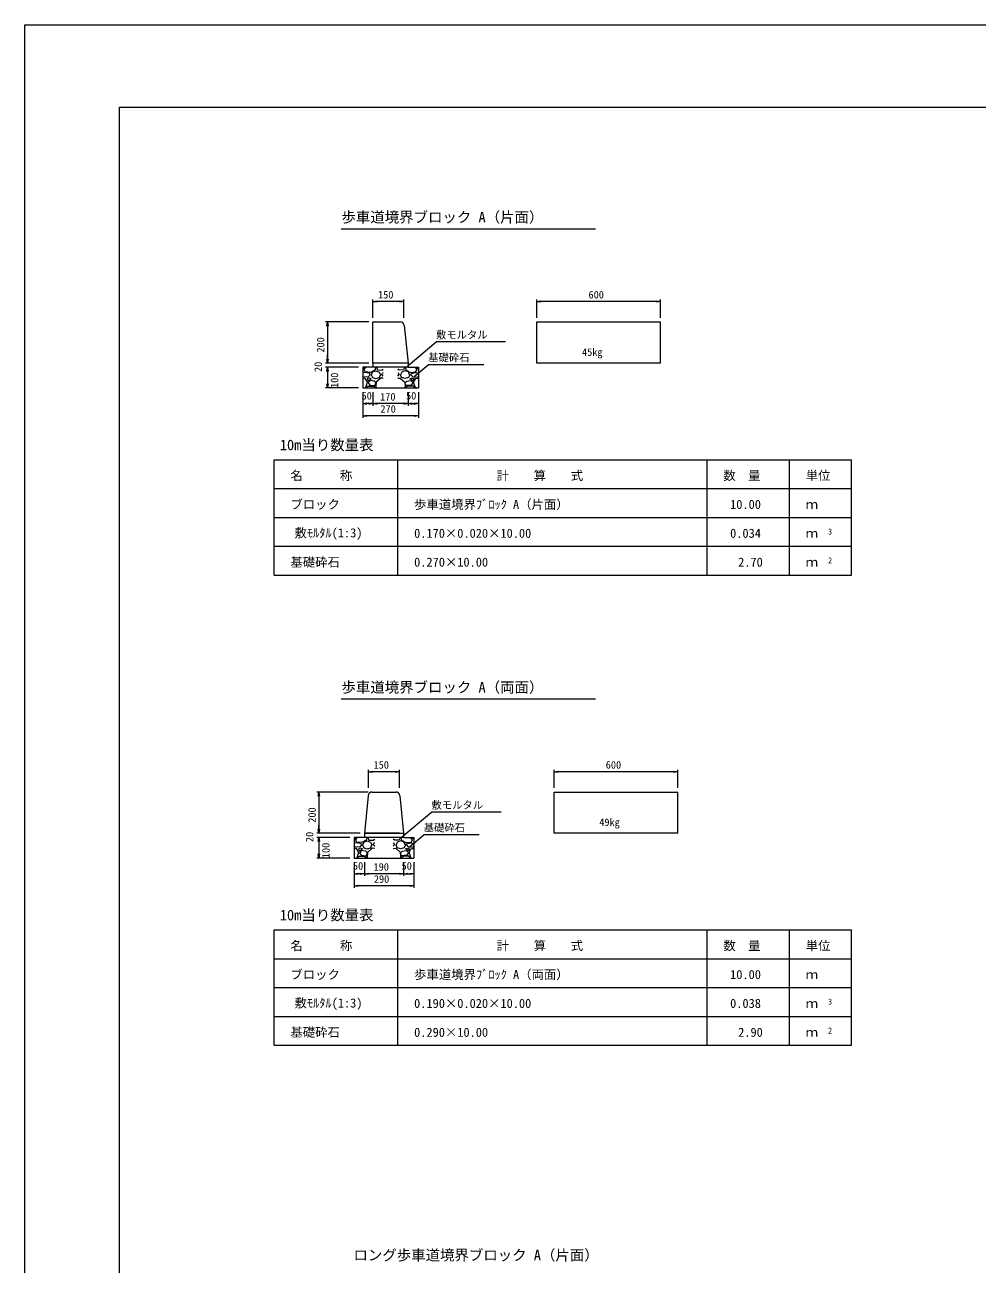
# Model space of a CAD drawing. Units: millimetres on the paper. Extents: x 0 to 841, y 0 to 594.
# Drawn here: x 0 to 231, y 293.5 to 594 of the extents above; entities that cross this region are included whole.
import ezdxf
from ezdxf.enums import TextEntityAlignment as Align

# ---------------------------------------------------------------- set-up
doc = ezdxf.new("R2010")
doc.units = ezdxf.units.MM
for name, color, linetype, lineweight in [('D-MTR-FRAM（材料表図枠）', 2, 'Continuous', 18), ('D-STR-DIM（寸法）', 7, 'Continuous', 18), ('D-STR-HTXT（旗揚げ）', 7, 'Continuous', 18), ('D-STR-STRn（構造物）', 7, 'Continuous', 18), ('D-STR（構造物外形線）', 1, 'Continuous', 18), ('D-TTL(外枠）', 2, 'Continuous', 18), ('DEFPOINTS_2', 8, 'Continuous', 18)]:
    doc.layers.add(name, color=color, linetype=linetype, lineweight=lineweight)
for name, color, linetype in [('D-MTR-TXT(文字列）', 7, 'Continuous'), ('D-MTR（材料表タイトル）', 7, 'Continuous'), ('D-STR-TXT（文字）', 7, 'Continuous'), ('D-TTL-TXT（文字）', 7, 'Continuous')]:
    doc.layers.add(name, color=color, linetype=linetype)
doc.styles.add('ＭＳ ゴシック', font='')
doc.styles.get('ＭＳ ゴシック').set_extended_font_data('MS Gothic')

msp = doc.modelspace()

# ---------------------------------------------------------------- linework, layer by layer
at = {"layer": 'D-MTR-FRAM（材料表図枠）'}
for p, q in [((60.515, 488.567), (200.515, 488.567)), ((60.515, 460.567), (60.515, 488.567)), ((90.515, 460.567), (90.515, 488.567)), ((165.515, 460.567), (165.515, 488.567)), ((185.515, 460.567), (185.515, 488.567)), ((200.515, 460.567), (200.515, 488.567)), ((60.515, 481.567), (200.515, 481.567)), ((60.515, 474.567), (200.515, 474.567)), ((60.515, 467.567), (200.515, 467.567)), ((60.515, 460.567), (200.515, 460.567)), ((60.515, 374.584), (200.515, 374.584)), ((60.515, 346.584), (60.515, 374.584)), ((90.515, 346.584), (90.515, 374.584)), ((165.515, 346.584), (165.515, 374.584)), ((185.515, 346.584), (185.515, 374.584)), ((200.515, 346.584), (200.515, 374.584)), ((60.515, 367.584), (200.515, 367.584)), ((60.515, 360.584), (200.515, 360.584)), ((60.515, 353.584), (200.515, 353.584)), ((60.515, 346.584), (200.515, 346.584))]:
    msp.add_line(p, q, dxfattribs=at)
at = {"layer": 'D-STR-DIM（寸法）'}
for p, q in [((84.466, 522.969), (84.466, 527.394)), ((84.466, 526.894), (85.466, 527.06)), ((85.466, 526.727), (84.466, 526.894)), ((84.466, 526.894), (85.466, 526.894)), ((90.966, 526.894), (85.466, 526.894)), ((90.966, 527.06), (91.966, 526.894)), ((91.966, 526.894), (90.966, 526.727)), ((91.966, 526.894), (90.966, 526.894)), ((91.966, 522.969), (91.966, 527.394)), ((124.205, 522.969), (124.205, 527.394)), ((124.205, 526.894), (125.205, 527.06)), ((125.205, 526.727), (124.205, 526.894)), ((124.205, 526.894), (125.205, 526.894)), ((153.205, 526.894), (125.205, 526.894)), ((153.205, 527.06), (154.205, 526.894)), ((154.205, 526.894), (153.205, 526.727)), ((154.205, 526.894), (153.205, 526.894)), ((154.205, 522.969), (154.205, 527.394)), ((83.466, 521.969), (72.927, 521.969)), ((73.26, 520.969), (73.427, 521.969)), ((73.427, 521.969), (73.593, 520.969)), ((73.427, 521.969), (73.427, 520.969)), ((73.427, 520.969), (73.427, 512.969)), ((73.427, 512.969), (73.427, 513.969)), ((83.466, 511.969), (72.927, 511.969)), ((83.466, 511.969), (72.927, 511.969)), ((80.966, 510.969), (72.927, 510.969)), ((80.966, 510.969), (72.927, 510.969)), ((73.427, 511.969), (73.26, 512.969)), ((73.427, 511.969), (73.26, 512.969)), ((73.26, 509.969), (73.427, 510.969)), ((73.26, 509.969), (73.427, 510.969)), ((73.593, 512.969), (73.427, 511.969)), ((73.427, 511.969), (73.427, 512.969)), ((73.593, 512.969), (73.427, 511.969)), ((73.427, 511.969), (73.427, 512.969)), ((73.427, 510.969), (73.593, 509.969)), ((73.427, 510.969), (73.427, 509.969)), ((73.427, 510.969), (73.593, 509.969)), ((73.427, 510.969), (73.427, 509.969)), ((73.427, 509.969), (73.427, 506.969)), ((73.427, 509.969), (73.427, 508.969)), ((80.966, 505.969), (72.927, 505.969)), ((73.427, 505.969), (73.26, 506.969)), ((73.593, 506.969), (73.427, 505.969)), ((73.427, 505.969), (73.427, 506.969)), ((81.966, 504.969), (81.966, 501.647)), ((81.966, 504.969), (81.966, 498.71)), ((84.466, 504.969), (84.466, 501.647)), ((84.466, 504.969), (84.466, 501.647)), ((92.966, 504.969), (92.966, 501.647)), ((92.966, 504.969), (92.966, 501.647)), ((95.466, 504.969), (95.466, 501.647)), ((95.466, 504.969), (95.466, 498.71)), ((81.966, 502.147), (82.966, 502.314)), ((82.966, 501.981), (81.966, 502.147)), ((81.966, 502.147), (82.966, 502.147)), ((83.466, 502.147), (82.966, 502.147)), ((83.466, 502.314), (84.466, 502.147)), ((84.466, 502.147), (83.466, 501.981)), ((84.466, 502.147), (83.466, 502.147)), ((84.466, 502.147), (85.466, 502.314)), ((85.466, 501.981), (84.466, 502.147)), ((84.466, 502.147), (85.466, 502.147)), ((91.966, 502.147), (85.466, 502.147)), ((91.966, 502.314), (92.966, 502.147)), ((92.966, 502.147), (91.966, 501.981)), ((92.966, 502.147), (91.966, 502.147)), ((92.966, 502.147), (93.966, 502.314)), ((93.966, 501.981), (92.966, 502.147)), ((92.966, 502.147), (93.966, 502.147)), ((93.966, 502.147), (94.466, 502.147)), ((94.466, 502.314), (95.466, 502.147)), ((95.466, 502.147), (94.466, 501.981)), ((95.466, 502.147), (94.466, 502.147)), ((81.966, 499.21), (82.966, 499.376)), ((82.966, 499.043), (81.966, 499.21)), ((81.966, 499.21), (82.966, 499.21)), ((94.466, 499.21), (82.966, 499.21)), ((94.466, 499.376), (95.466, 499.21)), ((95.466, 499.21), (94.466, 499.043)), ((95.466, 499.21), (94.466, 499.21)), ((83.378, 408.986), (83.378, 413.411)), ((83.378, 412.911), (84.378, 413.077)), ((84.378, 412.744), (83.378, 412.911)), ((83.378, 412.911), (84.378, 412.911)), ((89.878, 412.911), (84.378, 412.911)), ((89.878, 413.077), (90.878, 412.911)), ((90.878, 412.911), (89.878, 412.744)), ((90.878, 412.911), (89.878, 412.911)), ((90.878, 408.986), (90.878, 413.411)), ((128.388, 408.986), (128.388, 413.411)), ((128.388, 412.911), (129.388, 413.077)), ((129.388, 412.744), (128.388, 412.911)), ((128.388, 412.911), (129.388, 412.911)), ((157.388, 412.911), (129.388, 412.911)), ((157.388, 413.077), (158.388, 412.911)), ((158.388, 412.911), (157.388, 412.744)), ((158.388, 412.911), (157.388, 412.911)), ((158.388, 408.986), (158.388, 413.411)), ((83.283, 407.986), (70.839, 407.986)), ((71.173, 406.986), (71.339, 407.986)), ((71.339, 407.986), (71.506, 406.986)), ((71.339, 407.986), (71.339, 406.986)), ((71.339, 406.986), (71.339, 398.986)), ((71.339, 398.986), (71.339, 399.986)), ((81.378, 397.986), (70.839, 397.986)), ((81.378, 397.986), (70.839, 397.986)), ((78.878, 396.986), (70.839, 396.986)), ((78.878, 396.986), (70.839, 396.986)), ((71.339, 397.986), (71.173, 398.986)), ((71.339, 397.986), (71.173, 398.986)), ((71.173, 395.986), (71.339, 396.986)), ((71.173, 395.986), (71.339, 396.986)), ((71.506, 398.986), (71.339, 397.986)), ((71.339, 397.986), (71.339, 398.986)), ((71.506, 398.986), (71.339, 397.986)), ((71.339, 397.986), (71.339, 398.986)), ((71.339, 396.986), (71.506, 395.986)), ((71.339, 396.986), (71.339, 395.986)), ((71.339, 396.986), (71.506, 395.986)), ((71.339, 396.986), (71.339, 395.986)), ((71.339, 395.986), (71.339, 392.986)), ((71.339, 395.986), (71.339, 394.986)), ((78.878, 391.986), (70.839, 391.986)), ((71.339, 391.986), (71.173, 392.986)), ((71.506, 392.986), (71.339, 391.986)), ((71.339, 391.986), (71.339, 392.986)), ((79.878, 390.986), (79.878, 387.665)), ((79.878, 390.986), (79.878, 384.727)), ((82.378, 390.986), (82.378, 387.665)), ((82.378, 390.986), (82.378, 387.665)), ((91.878, 390.986), (91.878, 387.665)), ((91.878, 390.986), (91.878, 387.665)), ((94.378, 390.986), (94.378, 387.665)), ((94.378, 390.986), (94.378, 384.727)), ((79.878, 388.165), (80.878, 388.331)), ((80.878, 387.998), (79.878, 388.165)), ((79.878, 388.165), (80.878, 388.165)), ((81.378, 388.165), (80.878, 388.165)), ((81.378, 388.331), (82.378, 388.165)), ((82.378, 388.165), (81.378, 387.998)), ((82.378, 388.165), (81.378, 388.165)), ((82.378, 388.165), (83.378, 388.331)), ((83.378, 387.998), (82.378, 388.165)), ((82.378, 388.165), (83.378, 388.165)), ((90.878, 388.165), (83.378, 388.165)), ((90.878, 388.331), (91.878, 388.165)), ((91.878, 388.165), (90.878, 387.998)), ((91.878, 388.165), (90.878, 388.165)), ((91.878, 388.165), (92.878, 388.331)), ((92.878, 387.998), (91.878, 388.165)), ((91.878, 388.165), (92.878, 388.165)), ((92.878, 388.165), (93.378, 388.165)), ((93.378, 388.331), (94.378, 388.165)), ((94.378, 388.165), (93.378, 387.998)), ((94.378, 388.165), (93.378, 388.165)), ((79.878, 385.227), (80.878, 385.393)), ((80.878, 385.06), (79.878, 385.227)), ((79.878, 385.227), (80.878, 385.227)), ((93.378, 385.227), (80.878, 385.227)), ((93.378, 385.393), (94.378, 385.227)), ((94.378, 385.227), (93.378, 385.06)), ((94.378, 385.227), (93.378, 385.227))]:
    msp.add_line(p, q, dxfattribs=at)
at = {"layer": 'D-STR-HTXT（旗揚げ）'}
for p, q in [((76.718, 544.568), (138.443, 544.568)), ((92.41, 510.934), (99.753, 517.104)), ((116.609, 517.104), (99.753, 517.104)), ((94.432, 508.714), (97.872, 511.598)), ((111.345, 511.598), (97.872, 511.598)), ((76.718, 430.585), (138.443, 430.585)), ((91.323, 396.951), (98.666, 403.121)), ((115.522, 403.121), (98.666, 403.121)), ((93.345, 394.731), (96.784, 397.615)), ((110.258, 397.615), (96.784, 397.615))]:
    msp.add_line(p, q, dxfattribs=at)
at = {"layer": 'D-STR-STRn（構造物）'}
for p, q in [((84.466, 510.969), (81.966, 510.969)), ((81.966, 510.969), (81.966, 505.969)), ((81.966, 510.534), (82.529, 510.969)), ((82.274, 510.417), (82.771, 510.969)), ((84.466, 511.969), (84.466, 510.969)), ((92.966, 510.969), (84.466, 510.969)), ((85.126, 510.967), (84.926, 510.267)), ((85.296, 510.969), (85.566, 510.329)), ((92.135, 510.969), (91.865, 510.329)), ((92.305, 510.967), (92.505, 510.267)), ((92.966, 511.969), (92.966, 510.969)), ((92.966, 510.969), (95.466, 510.969)), ((95.157, 510.417), (94.66, 510.969)), ((95.466, 510.534), (94.903, 510.969)), ((95.466, 510.969), (95.466, 505.969)), ((82.729, 509.661), (81.966, 509.581)), ((82.173, 508.583), (81.966, 508.809)), ((82.576, 508.262), (81.966, 508.313)), ((83.321, 508.67), (82.171, 508.57)), ((82.634, 509.814), (82.284, 510.414)), ((83.135, 507.37), (82.585, 508.27)), ((83.871, 509.727), (82.621, 509.827)), ((83.723, 509.42), (82.723, 509.67)), ((83.073, 508.217), (83.273, 507.717)), ((83.424, 508.365), (83.074, 508.215)), ((83.273, 507.718), (84.023, 508.168)), ((83.774, 509.167), (83.324, 508.667)), ((84.026, 508.168), (83.426, 508.368)), ((83.775, 509.164), (83.725, 509.414)), ((84.927, 510.263), (83.877, 509.713)), ((84.02, 509.168), (84.32, 508.468)), ((84.073, 509.167), (84.373, 509.867)), ((84.321, 508.463), (85.171, 508.213)), ((84.375, 509.867), (85.175, 510.117)), ((85.173, 510.117), (85.973, 509.817)), ((85.177, 508.214), (86.027, 508.464)), ((86.376, 508.367), (85.226, 507.317)), ((85.571, 510.314), (86.621, 510.264)), ((85.975, 509.815), (86.275, 509.165)), ((86.023, 508.469), (86.273, 509.169)), ((86.966, 508.313), (86.376, 508.362)), ((86.623, 509.168), (86.773, 509.568)), ((86.966, 508.809), (86.623, 509.183)), ((86.625, 510.271), (86.966, 510.534)), ((86.966, 509.581), (86.779, 509.561)), ((90.807, 510.271), (90.466, 510.534)), ((90.466, 509.581), (90.653, 509.561)), ((90.466, 508.809), (90.809, 509.183)), ((90.466, 508.313), (91.056, 508.362)), ((90.808, 509.168), (90.658, 509.568)), ((91.86, 510.314), (90.81, 510.264)), ((91.056, 508.367), (92.206, 507.317)), ((91.456, 509.815), (91.156, 509.165)), ((91.409, 508.469), (91.159, 509.169)), ((92.254, 508.214), (91.404, 508.464)), ((92.259, 510.117), (91.459, 509.817)), ((93.057, 509.867), (92.257, 510.117)), ((93.111, 508.463), (92.261, 508.213)), ((92.505, 510.263), (93.555, 509.713)), ((93.358, 509.167), (93.058, 509.867)), ((93.411, 509.168), (93.111, 508.468)), ((93.405, 508.168), (94.005, 508.368)), ((94.159, 507.718), (93.409, 508.168)), ((93.56, 509.727), (94.81, 509.827)), ((93.656, 509.164), (93.706, 509.414)), ((93.657, 509.167), (94.107, 508.667)), ((93.709, 509.42), (94.709, 509.67)), ((94.008, 508.365), (94.358, 508.215)), ((94.111, 508.67), (95.261, 508.57)), ((94.359, 508.217), (94.159, 507.717)), ((94.296, 507.37), (94.846, 508.27)), ((94.703, 509.661), (95.466, 509.581)), ((94.797, 509.814), (95.147, 510.414)), ((94.856, 508.262), (95.466, 508.313)), ((95.259, 508.583), (95.466, 508.809)), ((81.966, 505.969), (95.466, 505.969)), ((82.529, 505.969), (82.725, 506.121)), ((82.725, 506.115), (83.125, 507.365)), ((82.771, 505.969), (83.174, 506.417)), ((83.175, 506.417), (84.475, 506.417)), ((83.273, 507.269), (83.673, 506.669)), ((83.774, 507.767), (83.274, 507.267)), ((83.676, 506.665), (84.926, 506.515)), ((84.78, 507.62), (83.78, 507.77)), ((84.473, 506.428), (85.123, 505.978)), ((85.185, 507.256), (84.785, 507.606)), ((84.926, 506.518), (85.176, 506.968)), ((85.166, 506.278), (85.296, 505.969)), ((85.222, 507.319), (85.172, 506.269)), ((85.175, 506.967), (85.175, 507.267)), ((92.265, 506.278), (92.135, 505.969)), ((92.209, 507.319), (92.259, 506.269)), ((92.247, 507.256), (92.647, 507.606)), ((92.506, 506.518), (92.256, 506.968)), ((92.257, 506.967), (92.257, 507.267)), ((92.959, 506.428), (92.309, 505.978)), ((93.755, 506.665), (92.505, 506.515)), ((92.651, 507.62), (93.651, 507.77)), ((94.257, 506.417), (92.957, 506.417)), ((93.657, 507.767), (94.157, 507.267)), ((94.159, 507.269), (93.759, 506.669)), ((94.66, 505.969), (94.257, 506.417)), ((94.707, 506.115), (94.307, 507.365)), ((94.903, 505.969), (94.707, 506.121)), ((82.378, 396.986), (79.878, 396.986)), ((79.878, 396.986), (79.878, 391.986)), ((79.878, 396.551), (80.441, 396.986)), ((80.187, 396.434), (80.684, 396.986)), ((82.378, 397.986), (82.378, 396.986)), ((91.878, 396.986), (82.378, 396.986)), ((83.039, 396.984), (82.839, 396.284)), ((83.209, 396.986), (83.479, 396.346)), ((91.048, 396.986), (90.778, 396.346)), ((91.218, 396.984), (91.418, 396.284)), ((91.878, 397.986), (91.878, 396.986)), ((91.878, 396.986), (94.378, 396.986)), ((94.07, 396.434), (93.573, 396.986)), ((94.378, 396.551), (93.815, 396.986)), ((94.378, 396.986), (94.378, 391.986)), ((80.641, 395.678), (79.878, 395.598)), ((80.086, 394.6), (79.878, 394.826)), ((80.489, 394.279), (79.878, 394.33)), ((81.234, 394.687), (80.084, 394.587)), ((80.547, 395.831), (80.197, 396.431)), ((81.048, 393.387), (80.498, 394.287)), ((81.784, 395.744), (80.534, 395.844)), ((81.635, 395.437), (80.635, 395.687)), ((80.985, 394.234), (81.185, 393.734)), ((81.336, 394.382), (80.986, 394.232)), ((81.185, 393.735), (81.935, 394.185)), ((81.687, 393.784), (81.187, 393.284)), ((81.687, 395.184), (81.237, 394.684)), ((81.939, 394.185), (81.339, 394.385)), ((81.688, 395.181), (81.638, 395.431)), ((82.693, 393.637), (81.693, 393.787)), ((82.84, 396.28), (81.79, 395.73)), ((81.933, 395.185), (82.233, 394.485)), ((81.986, 395.184), (82.286, 395.884)), ((82.233, 394.48), (83.083, 394.23)), ((82.288, 395.884), (83.088, 396.134)), ((83.085, 396.134), (83.885, 395.834)), ((83.09, 394.231), (83.94, 394.481)), ((84.288, 394.384), (83.138, 393.334)), ((83.484, 396.331), (84.534, 396.281)), ((83.888, 395.832), (84.188, 395.182)), ((83.936, 394.486), (84.186, 395.186)), ((84.878, 394.33), (84.289, 394.379)), ((84.536, 395.185), (84.686, 395.585)), ((84.878, 394.826), (84.536, 395.2)), ((84.537, 396.288), (84.878, 396.551)), ((84.878, 395.598), (84.691, 395.578)), ((89.719, 396.288), (89.378, 396.551)), ((89.378, 395.598), (89.565, 395.578)), ((89.378, 394.826), (89.721, 395.2)), ((89.378, 394.33), (89.968, 394.379)), ((89.721, 395.185), (89.571, 395.585)), ((90.773, 396.331), (89.723, 396.281)), ((89.969, 394.384), (91.119, 393.334)), ((90.369, 395.832), (90.069, 395.182)), ((90.321, 394.486), (90.071, 395.186)), ((91.167, 394.231), (90.317, 394.481)), ((91.171, 396.134), (90.371, 395.834)), ((91.969, 395.884), (91.169, 396.134)), ((92.024, 394.48), (91.174, 394.23)), ((91.417, 396.28), (92.467, 395.73)), ((91.564, 393.637), (92.564, 393.787)), ((92.271, 395.184), (91.971, 395.884)), ((92.324, 395.185), (92.024, 394.485)), ((92.318, 394.185), (92.918, 394.385)), ((93.071, 393.735), (92.321, 394.185)), ((92.473, 395.744), (93.723, 395.844)), ((92.569, 395.181), (92.619, 395.431)), ((92.57, 395.184), (93.02, 394.684)), ((92.57, 393.784), (93.07, 393.284)), ((92.622, 395.437), (93.622, 395.687)), ((92.92, 394.382), (93.27, 394.232)), ((93.023, 394.687), (94.173, 394.587)), ((93.272, 394.234), (93.072, 393.734)), ((93.209, 393.387), (93.759, 394.287)), ((93.615, 395.678), (94.378, 395.598)), ((93.71, 395.831), (94.06, 396.431)), ((93.768, 394.279), (94.378, 394.33)), ((94.171, 394.6), (94.378, 394.826)), ((79.878, 391.986), (94.378, 391.986)), ((80.441, 391.986), (80.637, 392.138)), ((80.638, 392.132), (81.038, 393.382)), ((80.684, 391.986), (81.087, 392.434)), ((81.087, 392.434), (82.387, 392.434)), ((81.185, 393.286), (81.585, 392.686)), ((81.589, 392.682), (82.839, 392.532)), ((82.386, 392.445), (83.036, 391.995)), ((83.098, 393.274), (82.698, 393.624)), ((82.839, 392.535), (83.089, 392.985)), ((83.079, 392.296), (83.209, 391.986)), ((83.135, 393.336), (83.085, 392.286)), ((83.087, 392.984), (83.087, 393.284)), ((91.178, 392.296), (91.048, 391.986)), ((91.122, 393.336), (91.172, 392.286)), ((91.159, 393.274), (91.559, 393.624)), ((91.418, 392.535), (91.168, 392.985)), ((91.17, 392.984), (91.17, 393.284)), ((91.871, 392.445), (91.221, 391.995)), ((92.668, 392.682), (91.418, 392.532)), ((93.17, 392.434), (91.87, 392.434)), ((93.071, 393.286), (92.671, 392.686)), ((93.573, 391.986), (93.17, 392.434)), ((93.619, 392.132), (93.219, 393.382)), ((93.815, 391.986), (93.619, 392.138))]:
    msp.add_line(p, q, dxfattribs=at)
at = {"layer": 'D-STR（構造物外形線）'}
for p, q in [((84.466, 521.969), (91.061, 521.969)), ((84.466, 511.969), (84.466, 521.969)), ((92.056, 521.069), (92.966, 511.969)), ((124.205, 521.969), (154.205, 521.969)), ((124.205, 511.969), (124.205, 521.969)), ((154.205, 511.969), (154.205, 521.969)), ((154.205, 511.969), (154.205, 521.969)), ((92.966, 511.969), (84.466, 511.969)), ((154.205, 511.969), (124.205, 511.969)), ((83.288, 407.086), (82.378, 397.986)), ((84.283, 407.986), (89.973, 407.986)), ((90.968, 407.086), (91.878, 397.986)), ((128.388, 407.986), (158.388, 407.986)), ((128.388, 397.986), (128.388, 407.986)), ((158.388, 397.986), (158.388, 407.986)), ((82.378, 397.986), (91.878, 397.986)), ((90.878, 397.986), (82.378, 397.986)), ((158.388, 397.986), (128.388, 397.986))]:
    msp.add_line(p, q, dxfattribs=at)
for centre, start, end in [((91.061, 520.969), 5.71059, 90), ((84.283, 406.986), 90, 174.28941), ((89.973, 406.986), 5.71059, 90)]:
    msp.add_arc(centre, 1, start, end, dxfattribs=at)
at = {"layer": 'D-TTL(外枠）'}
for p, q in [((23, 574), (818, 574)), ((23, 20), (23, 574))]:
    msp.add_line(p, q, dxfattribs=at)
at = {"layer": 'DEFPOINTS_2'}
for p, q in [((0, 594), (841, 594)), ((0, 0), (0, 594))]:
    msp.add_line(p, q, dxfattribs=at)

# ---------------------------------------------------------------- texts
at = {"layer": 'D-MTR-TXT(文字列）', "style": 'ＭＳ ゴシック'}
for s, height, p in [('名\u3000\u3000\u3000称', 2.199, (64.438, 482.97)), ('計\u3000\u3000算\u3000\u3000式', 2.199, (114.446, 482.97)), ('数\u3000量', 2.199, (169.438, 482.97)), ('単位', 2.199, (189.438, 482.97)), ('ブロック', 2.199, (64.438, 475.97)), ('歩車道境界ﾌﾞﾛｯｸ A（片面）', 2.199, (94.438, 475.97)), ('10.00', 2.199, (171.089, 475.97)), ('ｍ', 2.199, (189.438, 475.97)), ('敷ﾓﾙﾀﾙ(1:3)', 2.199, (65.438, 469.07)), ('0.170×0.020×10.00', 2.199, (94.438, 468.97)), ('0.034', 2.199, (171.089, 468.97)), ('3', 1.466, (194.84, 469.974)), ('ｍ', 2.199, (189.438, 468.97)), ('基礎砕石', 2.199, (64.438, 461.97)), ('0.270×10.00', 2.199, (94.438, 461.97)), ('2.70', 2.199, (173.039, 461.97)), ('ｍ', 2.199, (189.438, 461.97)), ('2', 1.466, (194.84, 462.974)), ('名\u3000\u3000\u3000称', 2.199, (64.438, 368.987)), ('計\u3000\u3000算\u3000\u3000式', 2.199, (114.446, 368.987)), ('数\u3000量', 2.199, (169.438, 368.987)), ('単位', 2.199, (189.438, 368.987)), ('ブロック', 2.199, (64.438, 361.987)), ('歩車道境界ﾌﾞﾛｯｸ A（両面）', 2.199, (94.438, 361.987)), ('10.00', 2.199, (171.089, 361.987)), ('ｍ', 2.199, (189.438, 361.987)), ('敷ﾓﾙﾀﾙ(1:3)', 2.199, (65.438, 355.087)), ('0.190×0.020×10.00', 2.199, (94.438, 354.987)), ('0.038', 2.199, (171.089, 354.987)), ('3', 1.466, (194.84, 355.991)), ('ｍ', 2.199, (189.438, 354.987)), ('基礎砕石', 2.199, (64.438, 347.987)), ('0.290×10.00', 2.199, (94.438, 347.987)), ('2.90', 2.199, (173.039, 347.987)), ('ｍ', 2.199, (189.438, 347.987)), ('2', 1.466, (194.84, 348.991))]:
    msp.add_text(s, height=height, dxfattribs=at).set_placement(p, align=Align.BOTTOM_LEFT)
at = {"layer": 'D-MTR（材料表タイトル）', "style": 'ＭＳ ゴシック'}
for p in [(61.858, 490.092), (61.858, 376.109)]:
    msp.add_text('10m当り数量表', height=2.566, dxfattribs=at).set_placement(p, align=Align.BOTTOM_LEFT)
at = {"layer": 'D-STR-DIM（寸法）', "style": 'ＭＳ ゴシック'}
for s, p in [('150', (85.684, 527.094)), ('600', (136.743, 527.094)), ('50', (81.687, 502.594)), ('50', (92.483, 502.594)), ('170', (86.184, 502.347)), ('270', (86.266, 499.41)), ('150', (84.597, 413.111)), ('600', (140.926, 413.111)), ('50', (79.6, 388.611)), ('190', (84.597, 388.365)), ('50', (91.396, 388.611)), ('290', (84.679, 385.427))]:
    msp.add_text(s, height=1.833, dxfattribs=at).set_placement(p, align=Align.BOTTOM_LEFT)
for s, p in [('200', (73.227, 514.52)), ('20', (72.627, 509.832)), ('100', (76.579, 505.937)), ('200', (71.139, 400.537)), ('20', (70.539, 395.849)), ('100', (74.492, 391.954))]:
    msp.add_text(s, height=1.833, rotation=90, dxfattribs=at).set_placement(p, align=Align.BOTTOM_LEFT)
at = {"layer": 'D-STR-TXT（文字）', "style": 'ＭＳ ゴシック'}
for s, p in [('敷モルタル', (99.753, 517.356)), ('基礎砕石', (97.872, 511.85)), ('45kg', (135.162, 513.178)), ('敷モルタル', (98.666, 403.373)), ('基礎砕石', (96.784, 397.867)), ('49kg', (139.345, 399.195))]:
    msp.add_text(s, height=1.833, dxfattribs=at).set_placement(p, align=Align.BOTTOM_LEFT)
at = {"layer": 'D-TTL-TXT（文字）', "style": 'ＭＳ ゴシック'}
for s, p in [('歩車道境界ブロック A（片面）', (76.811, 545.311)), ('歩車道境界ブロック A（両面）', (76.811, 431.329)), ('ロング歩車道境界ブロック A（片面）', (79.726, 293.668))]:
    msp.add_text(s, height=2.566, dxfattribs=at).set_placement(p, align=Align.BOTTOM_LEFT)

doc.saveas('drawing.dxf')
